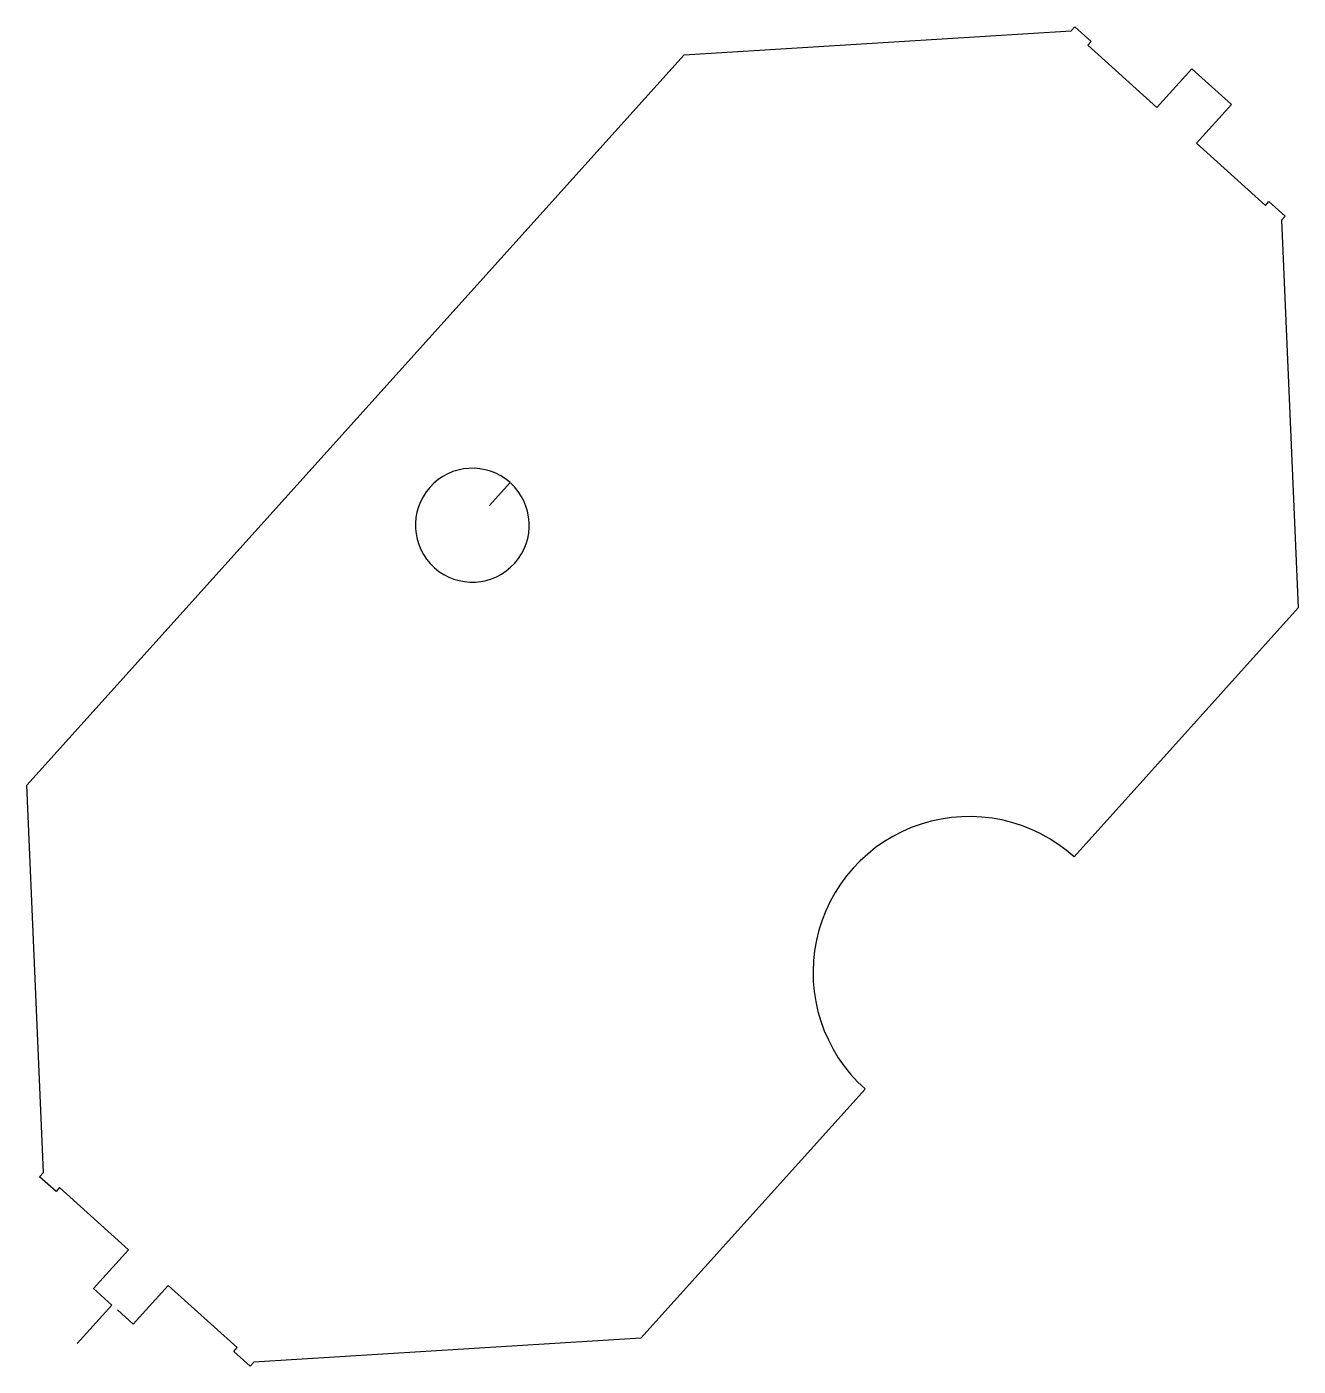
# Model space of a CAD drawing. Extents: x 365 to 487, y 2275 to 2403.
import ezdxf

# ---------------------------------------------------------------- set-up
doc = ezdxf.new("R2010")
doc.units = 0

msp = doc.modelspace()

# ---------------------------------------------------------------- linework, layer by layer
for p, q in [((427.87, 2400.63), (464.93, 2402.93)), ((464.93, 2402.93), (465.28, 2403.32)), ((465.28, 2403.32), (466.84, 2401.92)), ((466.84, 2401.92), (466.51, 2401.55)), ((466.51, 2401.55), (473.12, 2395.59)), ((364.95, 2330.75), (427.87, 2400.63)), ((473.12, 2395.59), (476.47, 2399.31)), ((476.47, 2399.31), (480.26, 2395.89)), ((480.26, 2395.89), (476.91, 2392.18)), ((476.91, 2392.18), (483.53, 2386.22)), ((483.53, 2386.22), (483.86, 2386.59)), ((483.86, 2386.59), (485.42, 2385.19)), ((485.42, 2385.19), (485.07, 2384.8)), ((485.07, 2384.8), (486.66, 2347.7)), ((409.23, 2357.51), (411.21, 2359.7)), ((486.66, 2347.7), (465.2, 2323.87)), ((366.54, 2293.66), (364.95, 2330.75)), ((445.19, 2301.65), (423.73, 2277.82)), ((366.18, 2293.26), (366.54, 2293.66)), ((367.75, 2291.86), (366.18, 2293.26)), ((368.08, 2292.23), (367.75, 2291.86)), ((374.69, 2286.27), (368.08, 2292.23)), ((371.35, 2282.56), (374.69, 2286.27)), ((373.1, 2280.98), (371.35, 2282.56)), ((378.48, 2282.86), (375.14, 2279.15)), ((385.1, 2276.91), (378.48, 2282.86)), ((369.78, 2277.31), (373.1, 2280.98)), ((375.14, 2279.15), (373.62, 2280.52)), ((384.76, 2276.53), (385.1, 2276.91)), ((423.73, 2277.82), (386.68, 2275.52)), ((386.32, 2275.13), (384.76, 2276.53)), ((386.68, 2275.52), (386.32, 2275.13))]:
    msp.add_line(p, q)
for centre, radius, start, end in [((407.6, 2355.62), 5.45, 48.4975, 48.0519), ((455.16, 2312.8), 14.94, 47.7934, 228.1979)]:
    msp.add_arc(centre, radius, start, end)

doc.saveas('drawing.dxf')
